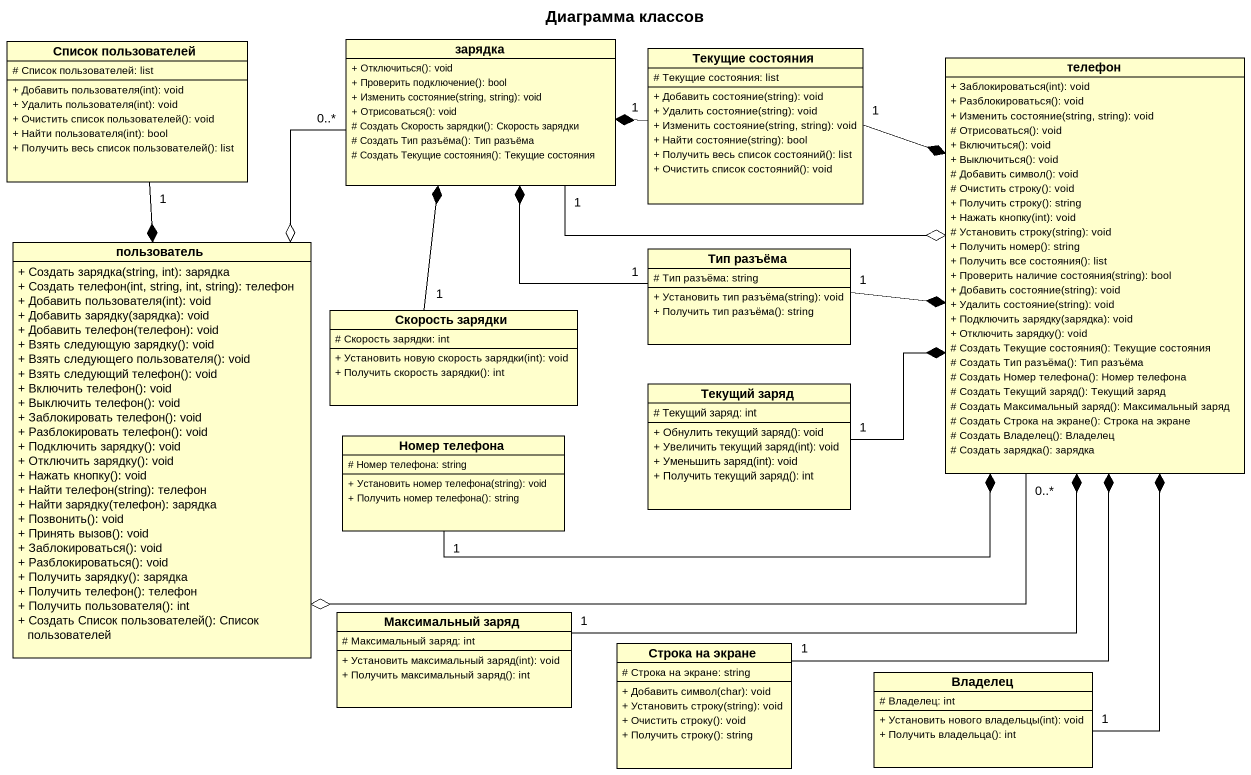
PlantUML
@startuml
title Диаграмма классов
hide circle
hide empty members
skinparam classAttributeIconSize 0
class "Список пользователей" as Список_пользователей {
  # Список пользователей: list
  + Добавить пользователя(int): void
  + Удалить пользователя(int): void
  + Очистить список пользователей(): void
  + Найти пользователя(int): bool
  + Получить весь список пользователей(): list
}
class зарядка {
  + Отключиться(): void
  + Проверить подключение(): bool
  + Изменить состояние(string, string): void
  + Отрисоваться(): void
  # Создать Скорость зарядки(): Скорость зарядки
  # Создать Тип разъёма(): Тип разъёма
  # Создать Текущие состояния(): Текущие состояния
}
class "Текущие состояния" as Текущие_состояния {
  # Текущие состояния: list
  + Добавить состояние(string): void
  + Удалить состояние(string): void
  + Изменить состояние(string, string): void
  + Найти состояние(string): bool
  + Получить весь список состояний(): list
  + Очистить список состояний(): void
}
class телефон {
  + Заблокироваться(int): void
  + Разблокироваться(): void
  + Изменить состояние(string, string): void
  # Отрисоваться(): void
  + Включиться(): void
  + Выключиться(): void
  # Добавить символ(): void
  # Очистить строку(): void
  + Получить строку(): string
  + Нажать кнопку(int): void
  # Установить строку(string): void
  + Получить номер(): string
  + Получить все состояния(): list
  + Проверить наличие состояния(string): bool
  + Добавить состояние(string): void
  + Удалить состояние(string): void
  + Подключить зарядку(зарядка): void
  + Отключить зарядку(): void
  # Создать Текущие состояния(): Текущие состояния
  # Создать Тип разъёма(): Тип разъёма
  # Создать Номер телефона(): Номер телефона
  # Создать Текущий заряд(): Текущий заряд
  # Создать Максимальный заряд(): Максимальный заряд
  # Создать Строка на экране(): Строка на экране
  # Создать Владелец(): Владелец
  # Создать зарядка(): зарядка
}
class пользователь {
  + Создать зарядка(string, int): зарядка
  + Создать телефон(int, string, int, string): телефон
  + Добавить пользователя(int): void
  + Добавить зарядку(зарядка): void
  + Добавить телефон(телефон): void
  + Взять следующую зарядку(): void
  + Взять следующего пользователя(): void
  + Взять следующий телефон(): void
  + Включить телефон(): void
  + Выключить телефон(): void
  + Заблокировать телефон(): void
  + Разблокировать телефон(): void
  + Подключить зарядку(): void
  + Отключить зарядку(): void
  + Нажать кнопку(): void
  + Найти телефон(string): телефон
  + Найти зарядку(телефон): зарядка
  + Позвонить(): void
  + Принять вызов(): void
  + Заблокироваться(): void
  + Разблокироваться(): void
  + Получить зарядку(): зарядка
  + Получить телефон(): телефон
  + Получить пользователя(): int
  + Создать Список пользователей(): Список пользователей
}
class "Тип разъёма" as Тип_разъёма {
  # Тип разъёма: string
  + Установить тип разъёма(string): void
  + Получить тип разъёма(): string
}
class "Скорость зарядки" as Скорость_зарядки {
  # Скорость зарядки: int
  + Установить новую скорость зарядки(int): void
  + Получить скорость зарядки(): int
}
class "Текущий заряд" as Текущий_заряд {
  # Текущий заряд: int
  + Обнулить текущий заряд(): void
  + Увеличить текущий заряд(int): void
  + Уменьшить заряд(int): void
  + Получить текущий заряд(): int
}
class "Номер телефона" as Номер_телефона {
  # Номер телефона: string
  + Установить номер телефона(string): void
  + Получить номер телефона(): string
}
class "Максимальный заряд" as Максимальный_заряд {
  # Максимальный заряд: int
  + Установить максимальный заряд(int): void
  + Получить максимальный заряд(): int
}
class "Строка на экране" as Строка_на_экране {
  # Строка на экране: string
  + Добавить символ(char): void
  + Установить строку(string): void
  + Очистить строку(): void
  + Получить строку(): string
}
class Владелец {
  # Владелец: int
  + Установить нового владельцы(int): void
  + Получить владельца(): int
}
Список_пользователей "1" --* пользователь
зарядка "1" -right-o телефон
зарядка "0..*" --o пользователь
Текущие_состояния "1" -left-* зарядка
Текущие_состояния "1" -right-* телефон
телефон "0..*" -left-o пользователь
Тип_разъёма "1" -up-* зарядка
Тип_разъёма "1" -right-* телефон
Скорость_зарядки "1" -up-* зарядка
Текущий_заряд "1" -right-* телефон
Номер_телефона "1" -right-* телефон
Максимальный_заряд "1" -up-* телефон
Строка_на_экране "1" -up-* телефон
Владелец "1" -up-* телефон
@enduml
